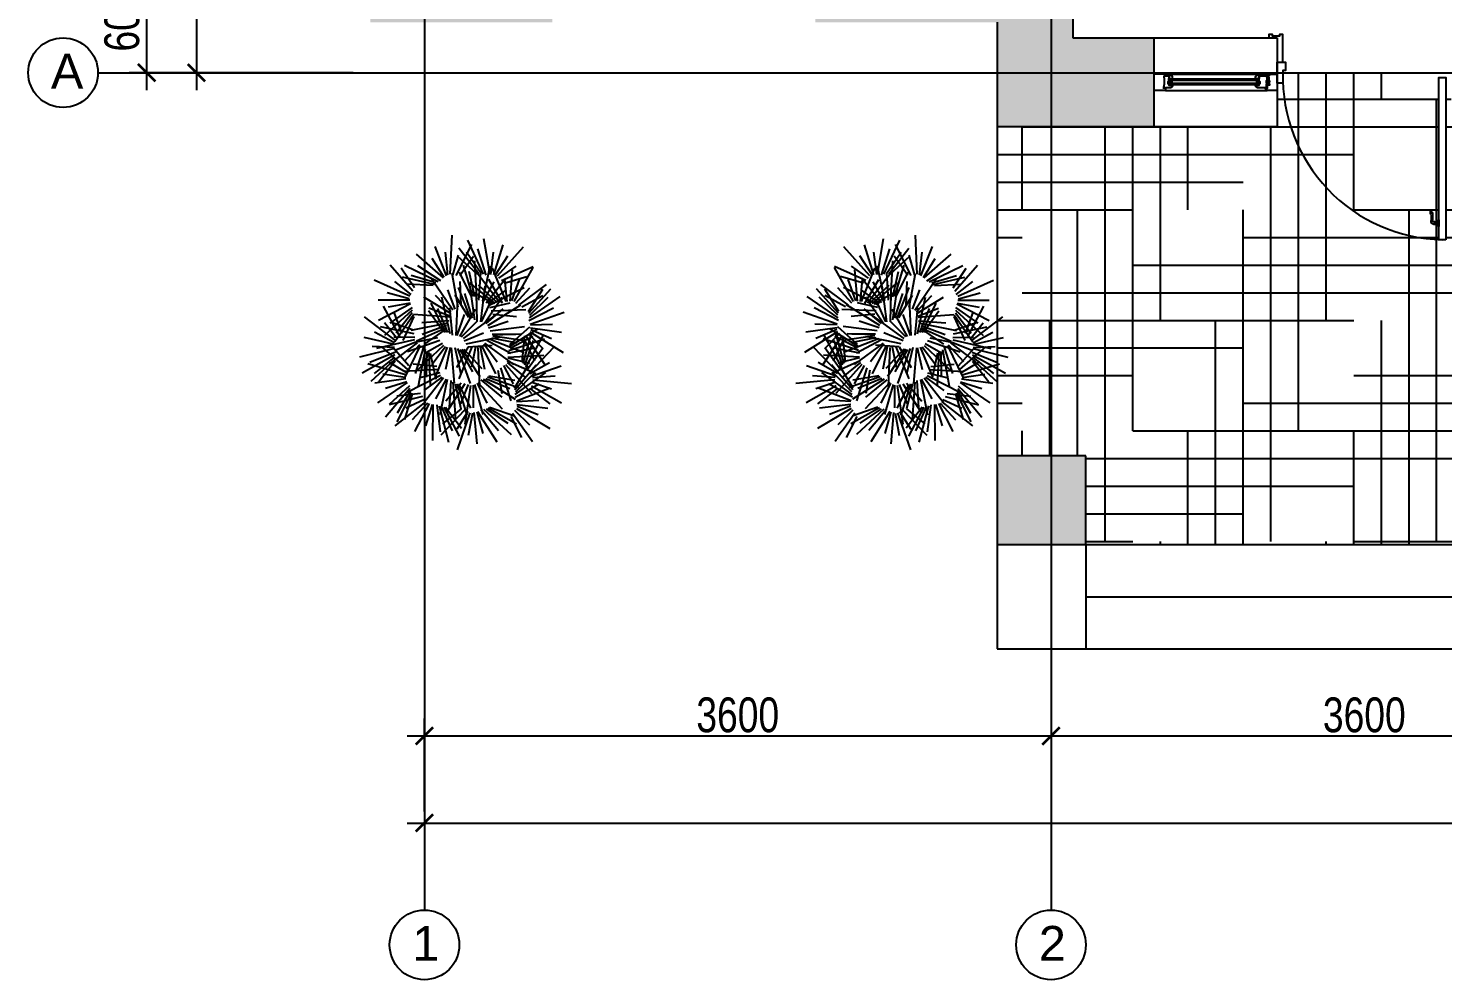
# Model space of a CAD drawing. Header units: millimetres. Extents: x 11159 to 50121, y 18346 to 37577.
# Drawn here: x 11159 to 19286, y 18346 to 23811 of the extents above; entities that cross this region are included whole.
import ezdxf

# ---------------------------------------------------------------- set-up
doc = ezdxf.new("R2010")
doc.units = ezdxf.units.MM
for name, color, linetype in [('axis', 40, 'Continuous'), ('df', 7, 'Continuous'), ('dim', 7, 'Continuous'), ('doors', 4, 'Continuous'), ('floor hatch', 252, 'Continuous'), ('furniture', 34, 'Continuous'), ('HATCH', 8, 'Continuous'), ('wall', 5, 'Continuous')]:
    doc.layers.add(name, color=color, linetype=linetype)
doc.styles.add('KOTE', font='romrust.shx', dxfattribs={"width": 0.8})
doc.styles.get("Standard").update_dxf_attribs({"font": 'arial.ttf'})
doc.dimstyles.new('ayala 50', dxfattribs={"dimscale": 50, "dimtxt": 2.5, "dimasz": 1, "dimexe": 1, "dimexo": 2, "dimgap": 1, "dimtad": 1, "dimdec": 0, "dimzin": 9, "dimdsep": 46, "dimtxsty": 'KOTE', "dimblk": 'ARCHTICK', "dimcen": 0, "dimdle": 1, "dimclrd": 4, "dimclre": 4, "dimclrt": 3, "dimadec": 0, "dimazin": 0, "dimtfac": 0.666667, "dimtdec": 0, "dimtix": 1, "dimtmove": 2, "dimatfit": 0, "dimfxl": 1, "dimtvp": 1, "dimtolj": 1, "dimarcsym": 0})

# ---------------------------------------------------------------- blocks, each defined once
blk = doc.blocks.new('rast1')
at = {"color": 0}
for p, q in [((-0.272, 0.796), (-0.202, 1.204)), ((-0.198, 0.798), (-0.017, 1.189)), ((0.116, 0.786), (-0.064, 1.139)), ((0.184, 0.798), (0.163, 1.246)), ((-0.36, 0.779), (-0.658, 1.114)), ((-0.335, 0.793), (-0.475, 1.011)), ((-0.316, 0.792), (-0.423, 1.137)), ((-0.281, 0.796), (-0.313, 1.051)), ((-0.228, 0.79), (-0.132, 1.089)), ((-0.169, 0.807), (-0.001, 1.052)), ((-0.144, 0.802), (0.088, 1.098)), ((-0.125, 0.801), (0.1, 1.005)), ((0.075, 0.783), (-0.081, 1.006)), ((0.157, 0.789), (0.091, 1.019)), ((0.212, 0.793), (0.241, 1.052)), ((0.227, 0.781), (0.36, 1.116)), ((0.256, 0.762), (0.391, 0.98)), ((0.263, 0.756), (0.574, 1.029)), ((-0.405, 0.726), (-0.767, 0.888)), ((-0.548, 0.486), (-0.767, 0.878)), ((-0.375, 0.755), (-0.571, 0.892)), ((-0.502, 0.49), (-0.532, 0.849)), ((-0.458, 0.484), (-0.302, 0.867)), ((-0.188, 0.492), (-0.274, 0.897)), ((-0.145, 0.502), (-0.167, 0.816)), ((-0.121, 0.521), (-0.097, 0.951)), ((-0.097, 0.541), (-0.031, 0.829)), ((-0.073, 0.544), (0.034, 0.905)), ((-0.054, 0.551), (0.08, 0.823)), ((0.294, 0.723), (0.557, 0.896)), ((0.322, 0.712), (0.709, 0.901)), ((0.597, 0.642), (0.747, 0.869)), ((0.615, 0.605), (0.877, 0.902)), ((-0.604, 0.445), (-0.922, 0.681)), ((-0.435, 0.698), (-0.697, 0.773)), ((-0.521, 0.494), (-0.611, 0.738)), ((-0.468, 0.486), (-0.444, 0.741)), ((-0.228, 0.472), (-0.455, 0.753)), ((-0.417, 0.468), (-0.258, 0.74)), ((-0.386, 0.47), (-0.124, 0.812)), ((-0.355, 0.473), (-0.139, 0.675)), ((-0.333, 0.462), (-0.042, 0.701)), ((-0.198, 0.488), (-0.321, 0.713)), ((-0.167, 0.253), (-0.217, 0.664)), ((-0.098, 0.277), (-0.035, 0.703)), ((0.058, 0.442), (0.069, 0.714)), ((0.093, 0.42), (0.163, 0.809)), ((0.155, 0.388), (0.409, 0.758)), ((0.351, 0.7), (0.635, 0.784)), ((0.366, 0.681), (0.733, 0.764)), ((0.381, 0.668), (0.684, 0.684)), ((0.633, 0.568), (0.822, 0.714)), ((0.651, 0.546), (1.06, 0.731)), ((-0.724, 0.299), (-1.079, 0.542)), ((-0.719, 0.352), (-0.972, 0.631)), ((-0.728, 0.329), (-0.942, 0.535)), ((-0.715, 0.372), (-0.879, 0.627)), ((-0.639, 0.423), (-0.878, 0.554)), ((-0.568, 0.466), (-0.73, 0.643)), ((-0.264, 0.443), (-0.665, 0.645)), ((-0.246, 0.465), (-0.457, 0.617)), ((-0.208, 0.237), (-0.41, 0.536)), ((-0.314, 0.457), (-0.05, 0.607)), ((-0.123, 0.26), (-0.117, 0.575)), ((-0.072, 0.294), (0.019, 0.576)), ((-0.047, 0.295), (0.091, 0.646)), ((-0.028, 0.301), (0.129, 0.56)), ((0.116, 0.096), (0.097, 0.51)), ((0.128, 0.397), (0.214, 0.621)), ((0.175, 0.368), (0.353, 0.556)), ((0.179, 0.349), (0.487, 0.536)), ((0.187, 0.115), (0.281, 0.535)), ((0.651, 0.5), (1.012, 0.5)), ((0.657, 0.518), (0.908, 0.587)), ((-0.734, 0.226), (-1.125, 0.362)), ((-0.72, 0.268), (-1, 0.413)), ((-0.287, 0.378), (-0.683, 0.394)), ((-0.247, 0.211), (-0.628, 0.447)), ((-0.304, 0.34), (-0.575, 0.314)), ((-0.27, 0.415), (-0.503, 0.47)), ((-0.227, 0.232), (-0.424, 0.401)), ((-0.176, 0.251), (-0.28, 0.485)), ((0.074, 0.083), (-0.105, 0.397)), ((0.106, 0.095), (0.021, 0.337)), ((0.16, 0.1), (0.19, 0.413)), ((0.191, 0.316), (0.43, 0.408)), ((0.193, 0.307), (0.606, 0.337)), ((0.214, 0.13), (0.326, 0.404)), ((0.239, 0.13), (0.403, 0.468)), ((0.258, 0.133), (0.434, 0.38)), ((0.609, 0.334), (0.822, 0.023)), ((0.622, 0.417), (0.88, 0.235)), ((0.622, 0.386), (0.94, 0.096)), ((0.622, 0.355), (0.805, 0.122)), ((0.641, 0.457), (1.01, 0.268)), ((0.644, 0.466), (0.897, 0.42)), ((0.738, 0.117), (0.832, 0.372)), ((0.764, 0.085), (0.951, 0.434)), ((-0.737, 0.182), (-1.095, 0.133)), ((-0.736, 0.217), (-0.992, 0.227)), ((-0.741, 0.163), (-0.98, 0.061)), ((-0.499, -0.026), (-0.82, 0.17)), ((-0.501, -0.007), (-0.729, 0.193)), ((-0.275, 0.148), (-0.668, 0.199)), ((-0.254, 0.184), (-0.482, 0.259)), ((0.033, 0.061), (-0.33, 0.325)), ((0.054, 0.08), (-0.129, 0.263)), ((0.197, 0.263), (0.512, 0.241)), ((0.213, 0.236), (0.636, 0.154)), ((0.229, 0.21), (0.506, 0.106)), ((0.229, 0.185), (0.573, 0.03)), ((0.234, 0.166), (0.485, -0.004)), ((0.6, 0.114), (0.988, 0.193)), ((0.603, 0.315), (0.73, 0.039)), ((0.608, 0.155), (0.865, 0.245)), ((0.791, 0.053), (0.942, 0.239)), ((0.813, 0.036), (1.169, 0.309)), ((-0.731, 0.136), (-1.111, -0.102)), ((-0.687, 0.083), (-0.906, -0.247)), ((-0.49, -0.079), (-0.898, 0.056)), ((-0.683, -0.273), (-0.889, 0.105)), ((-0.71, 0.117), (-0.878, -0.054)), ((-0.664, 0.049), (-0.782, -0.197)), ((-0.673, -0.244), (-0.77, 0.036)), ((-0.502, -0.051), (-0.764, 0.087)), ((-0.654, -0.228), (-0.754, 0.135)), ((-0.304, 0.09), (-0.676, 0.038)), ((-0.642, -0.212), (-0.672, 0.09)), ((-0.262, 0.055), (-0.664, -0.1)), ((-0.317, 0.104), (-0.621, 0.113)), ((-0.29, 0.069), (-0.58, 0.01)), ((-0.296, 0.112), (-0.568, 0.11)), ((-0.208, 0.007), (-0.541, -0.239)), ((-0.235, 0.041), (-0.512, -0.108)), ((0, 0), (-0.388, 0.081)), ((0.023, 0.034), (-0.198, 0.126)), ((0.275, 0.005), (0.483, -0.115)), ((0.303, 0.036), (0.677, -0.094)), ((0.33, 0.067), (0.597, 0.014)), ((0.565, 0.009), (0.853, -0.209)), ((0.582, 0.02), (0.823, -0.077)), ((0.592, 0.074), (0.832, 0.076)), ((0.594, 0.045), (1.031, -0.054)), ((0.823, -0.009), (1.175, 0.073)), ((0.825, 0.01), (1.054, 0.134)), ((-0.725, -0.334), (-1.011, -0.035)), ((-0.478, -0.152), (-0.892, -0.13)), ((-0.694, -0.302), (-0.878, -0.047)), ((-0.477, -0.108), (-0.786, -0.047)), ((-0.478, -0.161), (-0.727, -0.223)), ((-0.201, 0), (-0.354, -0.206)), ((-0.173, -0.021), (-0.335, -0.344)), ((-0.023, -0.034), (-0.295, -0.016)), ((-0.16, -0.035), (-0.21, -0.29)), ((0.03, -0.063), (-0.177, -0.285)), ((0.05, -0.062), (-0.157, -0.377)), ((-0.132, -0.042), (-0.15, -0.491)), ((-0.105, -0.036), (-0.058, -0.27)), ((0.074, -0.065), (-0.072, -0.323)), ((-0.063, -0.036), (0.086, -0.403)), ((0.103, -0.054), (-0.044, -0.458)), ((-0.022, -0.036), (0.114, -0.272)), ((0.132, -0.042), (0.062, -0.349)), ((0.176, -0.045), (0.141, -0.457)), ((0.185, -0.044), (0.239, -0.295)), ((0.219, -0.037), (0.356, -0.371)), ((0.239, -0.036), (0.397, -0.242)), ((0.262, -0.02), (0.588, -0.328)), ((0.416, -0.109), (0.35, -0.406)), ((0.432, -0.099), (0.414, -0.475)), ((0.455, -0.089), (0.46, -0.385)), ((0.474, -0.065), (0.552, -0.488)), ((0.493, -0.04), (0.588, -0.34)), ((0.532, -0.02), (0.712, -0.392)), ((0.54, -0.014), (0.714, -0.203)), ((0.659, -0.255), (0.838, -0.05)), ((0.672, -0.294), (0.971, -0.035)), ((0.815, -0.097), (1.107, -0.214)), ((0.821, -0.127), (1.197, -0.336)), ((0.824, -0.053), (1.226, -0.153)), ((0.825, -0.044), (1.081, -0.03)), ((0.828, -0.157), (1.06, -0.342)), ((-0.748, -0.371), (-1.089, -0.253)), ((-0.731, -0.341), (-0.955, -0.216)), ((-0.556, -0.528), (-0.802, -0.243)), ((-0.47, -0.195), (-0.799, -0.342)), ((-0.451, -0.237), (-0.75, -0.573)), ((-0.552, -0.509), (-0.709, -0.249)), ((-0.468, -0.214), (-0.669, -0.379)), ((-0.426, -0.25), (-0.539, -0.461)), ((-0.394, -0.276), (-0.512, -0.654)), ((-0.362, -0.303), (-0.407, -0.571)), ((0.321, -0.297), (0.717, -0.317)), ((0.339, -0.26), (0.61, -0.236)), ((0.685, -0.333), (0.892, -0.213)), ((0.7, -0.357), (1.13, -0.229)), ((0.819, -0.2), (1.006, -0.439)), ((0.821, -0.181), (1.099, -0.434)), ((-0.764, -0.415), (-1.21, -0.455)), ((-0.748, -0.482), (-1.093, -0.677)), ((-0.76, -0.387), (-1.019, -0.369)), ((-0.753, -0.441), (-0.98, -0.518)), ((-0.563, -0.582), (-0.912, -0.329)), ((-0.56, -0.612), (-0.836, -0.461)), ((-0.567, -0.551), (-0.774, -0.34)), ((-0.242, -0.381), (-0.598, -0.502)), ((-0.195, -0.408), (-0.56, -0.635)), ((-0.258, -0.37), (-0.557, -0.417)), ((-0.224, -0.399), (-0.498, -0.512)), ((-0.132, -0.445), (-0.413, -0.749)), ((-0.165, -0.416), (-0.409, -0.615)), ((-0.124, -0.451), (-0.236, -0.682)), ((-0.093, -0.466), (-0.191, -0.814)), ((-0.077, -0.477), (-0.079, -0.737)), ((0.087, -0.469), (-0.049, -0.74)), ((-0.048, -0.479), (0.018, -0.923)), ((-0.022, -0.467), (0.067, -0.69)), ((0.106, -0.462), (-0.004, -0.822)), ((0.018, -0.46), (0.233, -0.793)), ((0.059, -0.453), (0.237, -0.659)), ((0.13, -0.459), (0.062, -0.747)), ((0.155, -0.44), (0.126, -0.869)), ((0.179, -0.421), (0.198, -0.735)), ((0.222, -0.411), (0.304, -0.816)), ((0.231, -0.407), (0.353, -0.633)), ((0.262, -0.391), (0.486, -0.674)), ((0.28, -0.385), (0.49, -0.538)), ((0.298, -0.363), (0.697, -0.568)), ((0.304, -0.335), (0.536, -0.392)), ((0.654, -0.482), (0.886, -0.696)), ((0.678, -0.445), (1.019, -0.68)), ((0.683, -0.436), (0.927, -0.514)), ((0.694, -0.403), (1.051, -0.451)), ((0.702, -0.386), (0.96, -0.351)), ((-0.575, -0.654), (-0.962, -0.508)), ((-0.743, -0.523), (-0.96, -0.689)), ((-0.577, -0.664), (-0.833, -0.646)), ((0.479, -0.64), (0.697, -0.74)), ((0.504, -0.606), (0.888, -0.701)), ((0.528, -0.573), (0.799, -0.601)), ((0.622, -0.58), (0.711, -0.87)), ((0.63, -0.562), (0.8, -0.898)), ((0.646, -0.543), (0.796, -0.798)), ((0.65, -0.512), (0.927, -0.842)), ((-0.575, -0.744), (-0.961, -0.973)), ((-0.579, -0.698), (-0.938, -0.738)), ((-0.584, -0.717), (-0.825, -0.813)), ((-0.532, -0.799), (-0.76, -1.123)), ((-0.554, -0.764), (-0.727, -0.93)), ((-0.25, -0.735), (-0.577, -0.92)), ((-0.268, -0.727), (-0.553, -0.829)), ((-0.199, -0.752), (-0.515, -1.044)), ((-0.229, -0.749), (-0.477, -0.911)), ((-0.168, -0.755), (-0.371, -0.996)), ((-0.13, -0.777), (-0.349, -1.128)), ((-0.121, -0.781), (-0.188, -1.029)), ((-0.088, -0.79), (-0.119, -1.15)), ((-0.07, -0.798), (-0.023, -1.054)), ((-0.042, -0.795), (0.107, -1.218)), ((-0.018, -0.779), (0.111, -0.98)), ((0.02, -0.764), (0.293, -1.05)), ((0.241, -0.73), (0.056, -0.971)), ((0.059, -0.749), (0.272, -0.918)), ((0.26, -0.727), (0.084, -1.06)), ((0.285, -0.728), (0.164, -0.999)), ((0.313, -0.714), (0.204, -1.131)), ((0.34, -0.7), (0.299, -1.012)), ((0.384, -0.699), (0.388, -1.112)), ((0.394, -0.697), (0.471, -0.942)), ((0.427, -0.687), (0.594, -1.007)), ((0.446, -0.684), (0.623, -0.874)), ((0.468, -0.666), (0.821, -0.943)), ((-0.51, -0.834), (-0.634, -1.076))]:
    blk.add_line(p, q, dxfattribs=at)
blk = doc.blocks.new('_ArchTick')
at = {"color": 0, "linetype": 'ByBlock', "const_width": 0.15}
blk.add_lwpolyline([(-0.5, -0.5), (0.5, 0.5)], dxfattribs=at)
blk = doc.blocks.new('*D65')
at = {"layer": 'Defpoints', "color": 0, "transparency": 16777216}
for p in [(17035.1, 19746.4), (17035.1, 19746.4), (13435.1, 19211.7)]:
    blk.add_point(p, dxfattribs=at)
at = {"layer": 'dim', "color": 4, "lineweight": -2, "transparency": 16777216}
for p, q in [((13435.1, 19311.7), (13435.1, 19846.4)), ((13335.1, 19746.4), (17135.1, 19746.4))]:
    blk.add_line(p, q, dxfattribs=at)
at = {"layer": 'dim', "color": 4, "lineweight": -2, "transparency": 16777216, "xscale": 100, "yscale": 100, "zscale": 100, "rotation": 180}
blk.add_blockref('_ArchTick', (13435.1, 19746.4), dxfattribs=at)
at = {"layer": 'dim', "color": 4, "lineweight": -2, "transparency": 16777216, "xscale": 100, "yscale": 100, "zscale": 100}
blk.add_blockref('_ArchTick', (17035.1, 19746.4), dxfattribs=at)
at = {"layer": 'dim', "color": 3, "transparency": 16777216, "insert": (15235.1, 19866.4), "char_height": 200, "attachment_point": 5, "style": 'KOTE'}
blk.add_mtext('\\A1;3600', dxfattribs=at)
blk = doc.blocks.new('*D56')
at = {"layer": 'Defpoints', "color": 0, "transparency": 16777216}
for p in [(17035.1, 20246.4), (20635.1, 19960.4), (20635.1, 19746.4)]:
    blk.add_point(p, dxfattribs=at)
at = {"layer": 'dim', "color": 4, "lineweight": -2, "transparency": 16777216}
for p, q in [((17035.1, 20146.4), (17035.1, 19646.4)), ((20635.1, 19860.4), (20635.1, 19646.4)), ((16935.1, 19746.4), (20735.1, 19746.4))]:
    blk.add_line(p, q, dxfattribs=at)
at = {"layer": 'dim', "color": 4, "lineweight": -2, "transparency": 16777216, "xscale": 100, "yscale": 100, "zscale": 100, "rotation": 180}
blk.add_blockref('_ArchTick', (17035.1, 19746.4), dxfattribs=at)
at = {"layer": 'dim', "color": 4, "lineweight": -2, "transparency": 16777216, "xscale": 100, "yscale": 100, "zscale": 100}
blk.add_blockref('_ArchTick', (20635.1, 19746.4), dxfattribs=at)
at = {"layer": 'dim', "color": 3, "transparency": 16777216, "insert": (18835.1, 19866.4), "char_height": 200, "attachment_point": 5, "style": 'KOTE'}
blk.add_mtext('\\A1;3600', dxfattribs=at)
blk = doc.blocks.new('*D59')
at = {"layer": 'Defpoints', "color": 0, "transparency": 16777216}
for p in [(28435.1, 26556.4), (13435.1, 23556.4), (28435.1, 19246.4)]:
    blk.add_point(p, dxfattribs=at)
at = {"layer": 'dim', "color": 4, "lineweight": -2, "transparency": 16777216}
for p, q in [((28435.1, 26456.4), (28435.1, 19146.4)), ((13435.1, 23456.4), (13435.1, 19146.4)), ((13335.1, 19246.4), (28535.1, 19246.4))]:
    blk.add_line(p, q, dxfattribs=at)
at = {"layer": 'dim', "color": 4, "lineweight": -2, "transparency": 16777216, "xscale": 100, "yscale": 100, "zscale": 100, "rotation": 180}
blk.add_blockref('_ArchTick', (13435.1, 19246.4), dxfattribs=at)
at = {"layer": 'dim', "color": 4, "lineweight": -2, "transparency": 16777216, "xscale": 100, "yscale": 100, "zscale": 100}
blk.add_blockref('_ArchTick', (28435.1, 19246.4), dxfattribs=at)
at = {"layer": 'dim', "color": 3, "transparency": 16777216, "insert": (20935.1, 19366.4), "char_height": 200, "attachment_point": 5, "style": 'KOTE'}
blk.add_mtext('\\A1;15000', dxfattribs=at)
blk = doc.blocks.new('*D66')
at = {"layer": 'Defpoints', "color": 0, "transparency": 16777216}
for p in [(13125.1, 24156.4), (11838.7, 23556.4), (12338.7, 23556.4)]:
    blk.add_point(p, dxfattribs=at)
at = {"layer": 'dim', "color": 4, "lineweight": -2, "transparency": 16777216}
for p, q in [((11838.7, 24256.4), (11838.7, 23456.4)), ((13025.1, 24156.4), (11738.7, 24156.4)), ((12238.7, 23556.4), (11738.7, 23556.4))]:
    blk.add_line(p, q, dxfattribs=at)
at = {"layer": 'dim', "color": 4, "lineweight": -2, "transparency": 16777216, "xscale": 100, "yscale": 100, "zscale": 100}
for p, rotation in [((11838.7, 24156.4), 90), ((11838.7, 23556.4), 270)]:
    blk.add_blockref('_ArchTick', p, dxfattribs=dict(at, rotation=rotation))
at = {"layer": 'dim', "color": 3, "transparency": 16777216, "insert": (11697.4, 23856.4), "char_height": 200, "attachment_point": 5, "rotation": 90, "style": 'KOTE'}
blk.add_mtext('\\A1;600', dxfattribs=at)
blk = doc.blocks.new('door-handle')
at = {"color": 0}
for p, q in [((-32, 10), (-32, -10)), ((-30, 9), (-32, 9)), ((-30, 9), (-30, -9)), ((-19, 9), (-21, 9)), ((-21, 9), (-21, -9)), ((-19, 10), (-19, -10)), ((-9, 10), (-19, 10)), ((0, 25), (-9, 25)), ((-9, 25), (-9, -25)), ((0, -25), (0, 25)), ((-62, -93), (-61, -94)), ((-32, -10), (-40, -10)), ((-30, -9), (-32, -9)), ((-19, -9), (-21, -9)), ((-9, -10), (-19, -10)), ((-9, -25), (0, -25))]:
    blk.add_line(p, q, dxfattribs=at)
for centre, radius, start, end in [((-34, -15), 25, 84.355, 191.5747), ((-25, 16), 8.47, 237.8902, 302.1098), ((-39, -82), 25.1, 149.3294, 204.9726), ((-91, -62), 42.6, 313.5613, 358.1692), ((-243, -39), 185, 350.5395, 5.9914), ((-90, -63), 42.6, 313.5613, 358.1692), ((-40, -20), 9.55, 85.9769, 192.3257), ((-596, -62), 548, 359.693, 4.1861), ((-25, -16), 8.47, 57.8902, 122.1098)]:
    blk.add_arc(centre, radius, start, end, dxfattribs=at)
blk = doc.blocks.new('Joint-K7335')
at = {"layer": 'df', "color": 7}
for points in [[(3.9, 10.7, -0.206505), (4.5, 11.8, -0.277528), (4.6, 11.7), (4.7, 11.5, 0.626267), (5.4, 11.5, 0.131441), (5.5, 11.7), (5.5, 18, 0.509109), (4.6, 18.4, -0.294424), (2, 18.3, 0.173488), (1.3, 18.5), (0, 18.5), (0, 2.1, 0.415334), (1.2, 0.9, 0.048115), (1.5, 0.9, 0.113375), (1.5, 1), (4, 2.8, 0.235966), (4, 2.9), (4, 3.3, 0.247659), (4, 3.4, 0.287937), (3.6, 3.4), (1.8, 2.3, -0.576722), (1.5, 2.5), (1.5, 3.3, -0.235966), (1.6, 3.5), (4, 5.3, 0.235966), (4, 5.3), (4, 5.7, 0.247659), (4, 5.8, 0.287937), (3.6, 5.8), (1.8, 4.8, -0.576722), (1.5, 5), (1.5, 6.3, -0.384094), (2.6, 7.5, -0.021813), (2.7, 7.5), (6.5, 7.5), (6.5, 7.6, 0.333043), (5.7, 8.5, -0.293245), (5.3, 8.9, 0.008528), (5.2, 9.3, 0.265517), (5, 9.5, 0.023748), (4.8, 9.5, -0.356149), (3.9, 10.7, -0.356149)], [(3.2, 10.8, 0.355005), (4.6, 8.8, -0.567624), (4.7, 8.8, -0.24708), (4.4, 8.7), (2.2, 9, -0.351704), (1.2, 10.1), (1.2, 12.9, -0.414214), (1.5, 13.2), (1.6, 13.2, 0.277073), (1.9, 13.4), (3.7, 16.8, -0.041112), (3.8, 17), (4.1, 17.7, -0.50666), (4.6, 17.7, -0.2771), (4.6, 17.5), (4.6, 13.3, 0.213422), (4.7, 13.1, -0.886227), (4.4, 12.6, 0.250571), (3.2, 10.8)]]:
    blk.add_lwpolyline(points, format="xyb", dxfattribs=at)
blk.add_lwpolyline([(1.6, 17.8, 0.632714), (1, 17.6), (1, 14.2, 0.78091), (1.6, 14.1), (3.2, 17.1, -0.117333), (3.3, 17.2, 1.218085), (3, 17.5, -0.285776), (2.7, 17.3, -0.145588)], format="xyb", close=True, dxfattribs=at)
blk = doc.blocks.new('*D49')
at = {"layer": 'Defpoints', "color": 0, "transparency": 16777216}
for p in [(13125.1, 34956.4), (12125.1, 23556.4), (13125.1, 23556.4)]:
    blk.add_point(p, dxfattribs=at)
at = {"layer": 'dim', "color": 4, "lineweight": -2, "transparency": 16777216}
for p, q in [((12125.1, 35056.4), (12125.1, 23456.4)), ((13025.1, 34956.4), (12025.1, 34956.4)), ((13025.1, 23556.4), (12025.1, 23556.4))]:
    blk.add_line(p, q, dxfattribs=at)
at = {"layer": 'dim', "color": 4, "lineweight": -2, "transparency": 16777216, "xscale": 100, "yscale": 100, "zscale": 100}
for p, rotation in [((12125.1, 34956.4), 90), ((12125.1, 23556.4), 270)]:
    blk.add_blockref('_ArchTick', p, dxfattribs=dict(at, rotation=rotation))
at = {"layer": 'dim', "color": 3, "transparency": 16777216, "insert": (12005.1, 29256.4), "char_height": 200, "attachment_point": 5, "rotation": 90, "style": 'KOTE'}
blk.add_mtext('\\A1;11400', dxfattribs=at)

msp = doc.modelspace()

# ---------------------------------------------------------------- hatches: boundary and pattern name
at = {"ltscale": 10}
h = msp.add_hatch(dxfattribs=at)
h.set_pattern_fill('ANGLE', color=4, scale=0.15, angle=135, style=0)
h.set_pattern_definition([(45, (15044.5777, 24302.9607), (0.74087113, -0.74087113), [0.762, -0.28575]), (315, (15044.5777, 24302.9607), (-0.74087113, -0.74087113), [0.762, -0.28575])])
edge = h.paths.add_edge_path()
edge.add_line((17713.1, 23523.4), (17719.1, 23523.4))
edge.add_arc((17718.4, 23522.4), 1.25, -53.1301, 53.1301, ccw=False)
edge.add_line((17719.1, 23521.4), (17713.1, 23521.4))
edge.add_arc((17713.8, 23522.4), 1.23, 125.88415, 234.11585, ccw=False)
h = msp.add_hatch(dxfattribs=at)
h.set_pattern_fill('ANGLE', color=4, scale=0.15, angle=135, style=0)
h.set_pattern_definition([(45, (15050.0777, 24302.9607), (0.74087113, -0.74087113), [0.762, -0.28575]), (315, (15050.0777, 24302.9607), (-0.74087113, -0.74087113), [0.762, -0.28575])])
edge = h.paths.add_edge_path()
edge.add_line((17712.6, 23521.4), (17715.6, 23521.4))
edge.add_line((17715.6, 23521.4), (17715.6, 23519.4))
edge.add_arc((17714.1, 23519.8), 1.55, 194.79302, 345.20698, ccw=False)
edge.add_line((17712.6, 23519.4), (17712.6, 23521.4))
h = msp.add_hatch(dxfattribs=at)
h.set_pattern_fill('BRASS', color=4, scale=0.3, angle=135, style=0)
h.set_pattern_definition([(45, (15050.0777, 24289.9607), (1.3470384, -1.3470384), []), (45, (15050.7512, 24289.2872), (1.3470384, -1.3470384), [0.9525, -0.47625])])
h.paths.add_polyline_path([(17717.1, 23484.4), (17717.1, 23488.4), (17729.1, 23488.4), (17729.1, 23484.4)])
h = msp.add_hatch(dxfattribs=at)
h.set_pattern_fill('ANGLE', color=4, scale=0.15, angle=135, style=0)
h.set_pattern_definition([(45, (15050.0777, 24289.9607), (0.74087113, -0.74087113), [0.762, -0.28575]), (315, (15050.0777, 24289.9607), (-0.74087113, -0.74087113), [0.762, -0.28575])])
h.paths.add_polyline_path([(17729.1, 23484.4), (17729.1, 23488.4), (17733.1, 23488.4), (17733.1, 23484.4)])
h = msp.add_hatch(dxfattribs=at)
h.set_pattern_fill('ANGLE', color=4, scale=0.15, angle=135, style=0)
h.set_pattern_definition([(135, (20893.6481, 24289.9607), (-0.74087113, -0.74087113), [0.762, -0.28575]), (225, (20893.6481, 24289.9607), (0.74087113, -0.74087113), [0.762, -0.28575])])
h.paths.add_polyline_path([(18214.6, 23484.4), (18214.6, 23488.4), (18210.6, 23488.4), (18210.6, 23484.4)])
h = msp.add_hatch(dxfattribs=at)
h.set_pattern_fill('BRASS', color=4, scale=0.3, angle=135, style=0)
h.set_pattern_definition([(135, (20893.6481, 24289.9607), (-1.3470384, -1.3470384), []), (135, (20892.9746, 24289.2872), (-1.3470384, -1.3470384), [0.9525, -0.47625])])
h.paths.add_polyline_path([(18226.6, 23484.4), (18226.6, 23488.4), (18214.6, 23488.4), (18214.6, 23484.4)])
h = msp.add_hatch(dxfattribs=at)
h.set_pattern_fill('ANGLE', color=4, scale=0.15, angle=135, style=0)
h.set_pattern_definition([(135, (20899.1481, 24302.9607), (-0.74087113, -0.74087113), [0.762, -0.28575]), (225, (20899.1481, 24302.9607), (0.74087113, -0.74087113), [0.762, -0.28575])])
edge = h.paths.add_edge_path()
edge.add_line((18230.6, 23523.4), (18224.6, 23523.4))
edge.add_arc((18225.4, 23522.4), 1.25, 126.8699, 233.1301)
edge.add_line((18224.6, 23521.4), (18230.6, 23521.4))
edge.add_arc((18229.9, 23522.4), 1.23, 305.88415, 414.11585)
h = msp.add_hatch(dxfattribs=at)
h.set_pattern_fill('ANGLE', color=4, scale=0.15, angle=135, style=0)
h.set_pattern_definition([(135, (20893.6481, 24302.9607), (-0.74087113, -0.74087113), [0.762, -0.28575]), (225, (20893.6481, 24302.9607), (0.74087113, -0.74087113), [0.762, -0.28575])])
edge = h.paths.add_edge_path()
edge.add_line((18231.1, 23521.4), (18228.1, 23521.4))
edge.add_line((18228.1, 23521.4), (18228.1, 23519.4))
edge.add_arc((18229.6, 23519.8), 1.55, 194.79302, 345.20698)
edge.add_line((18231.1, 23519.4), (18231.1, 23521.4))
h = msp.add_hatch(dxfattribs=at)
h.set_pattern_fill('ANSI35', color=4, scale=0.2, angle=180, style=0)
h.set_pattern_definition([(315, (17771.7023, 26154.3439), (-0.8980256, -0.8980256), []), (315, (17772.6003, 26154.3439), (-0.8980256, -0.8980256), [1.5875, -0.3175, 0, -0.3175])])
h.paths.add_polyline_path([(17681.1, 23469.4), (17683.1, 23469.4), (17683.1, 23473.4), (17681.1, 23473.4)])
at = {"layer": 'floor hatch', "linetype": 'ByBlock'}
h = msp.add_hatch(dxfattribs=at)
h.set_pattern_fill('HOUND', color=256, scale=100, style=0)
h.set_pattern_definition([(0, (-45995.89, 7528.38), (635, 158.75), [2540, -1270]), (90, (-45995.89, 7528.38), (-158.75, -635), [2540, -1270])])
edge = h.paths.add_edge_path()
edge.add_line((19263.1, 22596.9), (19263.1, 22597.7))
edge.add_arc((19303.1, 23532.9), 936, 182.23486, 267.55072, ccw=False)
edge.add_line((18367.8, 23496.4), (18335.1, 23496.4))
edge.add_line((18335.1, 23496.4), (18335.1, 23453.7))
edge.add_line((18335.1, 23453.7), (18335.1, 23246.4))
edge.add_line((18335.1, 23246.4), (17035.1, 23246.4))
edge.add_line((17035.1, 23246.4), (17035.1, 21356.4))
edge.add_line((17035.1, 21356.4), (17235.1, 21356.4))
edge.add_line((17235.1, 21356.4), (17235.1, 20846.4))
edge.add_line((17235.1, 20846.4), (20435.1, 20846.4))
edge.add_line((20435.1, 20846.4), (20435.1, 21356.4))
edge.add_line((20435.1, 21356.4), (20635.1, 21356.4))
edge.add_line((20635.1, 21356.4), (20635.1, 23246.4))
edge.add_line((20635.1, 23246.4), (19335.1, 23246.4))
edge.add_line((19335.1, 23246.4), (19335.1, 23496.4))
edge.add_line((19335.1, 23496.4), (19303.1, 23496.4))
edge.add_line((19303.1, 23496.4), (19303.1, 22711))
edge.add_line((19303.1, 22711), (19310.4, 22711))
edge.add_line((19310.4, 22711), (19310.4, 22699.7))
edge.add_line((19310.4, 22699.7), (19319.4, 22699.7))
edge.add_line((19319.4, 22699.7), (19319.4, 22699))
edge.add_ellipse((19322.8, 22704.4), major_axis=(4.51, 4.51), ratio=1, start_angle=192.89021, end_angle=257.10979)
edge.add_line((19327.7, 22699.4), (19327.7, 22699.7))
edge.add_line((19327.7, 22699.7), (19334, 22699.7))
edge.add_ellipse((19333.5, 22706.9), major_axis=(5.08, 5.08), ratio=1, start_angle=229.02312, end_angle=327.32568)
edge.add_ellipse((19752.1, 22738.6), major_axis=(291.8, 291.8), ratio=1, start_angle=134.69304, end_angle=139.18611, ccw=False)
edge.add_ellipse((19371.5, 22739.7), major_axis=(-22.7, 22.7), ratio=1, start_angle=-1.38406, end_angle=43.16916, ccw=False)
edge.add_ellipse((19332.9, 22754.3), major_axis=(-13.4, 13.4), ratio=1, start_angle=194.32935, end_angle=249.97263, ccw=False)
edge.add_ellipse((19486.5, 22721.8), major_axis=(-98.4, 98.4), ratio=1, start_angle=35.53954, end_angle=50.99139)
edge.add_ellipse((19329.6, 22703.4), major_axis=(13.3, 13.3), ratio=1, start_angle=219.35495, end_angle=326.57472, ccw=False)
edge.add_line((19326.2, 22684.3), (19326.2, 22685.4))
edge.add_ellipse((19322.8, 22680), major_axis=(4.51, 4.51), ratio=1, start_angle=12.89021, end_angle=77.10979)
edge.add_line((19317.9, 22685), (19317.9, 22684.7))
edge.add_line((19317.9, 22684.7), (19310.4, 22684.7))
edge.add_line((19310.4, 22684.7), (19310.4, 22673.4))
edge.add_line((19310.4, 22673.4), (19303.1, 22673.4))
edge.add_line((19303.1, 22673.4), (19303.1, 22596.9))
edge.add_line((19303.1, 22596.9), (19263.1, 22596.9))
edge = h.paths.add_edge_path()
edge.add_line((19263.1, 23529.4), (19303.1, 23529.4))
edge.add_line((19303.1, 23529.4), (19303.1, 23556.4))
edge.add_line((19303.1, 23556.4), (18367.4, 23556.4))
edge.add_arc((19303.1, 23532.9), 936, 178.56133, 267.55072)
edge.add_line((19263.1, 22597.7), (19263.1, 22673.4))
edge.add_line((19263.1, 22673.4), (19256.9, 22673.4))
edge.add_line((19256.9, 22673.4), (19256.9, 22684.7))
edge.add_line((19256.9, 22684.7), (19247.8, 22684.7))
edge.add_line((19247.8, 22684.7), (19247.8, 22685.4))
edge.add_ellipse((19244.4, 22680), major_axis=(-4.51, 4.51), ratio=1, start_angle=282.89021, end_angle=347.10979)
edge.add_line((19239.5, 22685), (19239.5, 22684.7))
edge.add_ellipse((19237.7, 22703.4), major_axis=(13.3, 13.3), ratio=1, start_angle=123.42528, end_angle=230.64505, ccw=False)
edge.add_ellipse((19080.8, 22721.8), major_axis=(98.4, 98.4), ratio=1, start_angle=309.00861, end_angle=324.46046)
edge.add_ellipse((19234.4, 22754.3), major_axis=(-13.4, 13.4), ratio=1, start_angle=20.02737, end_angle=75.67065, ccw=False)
edge.add_ellipse((19195.7, 22739.7), major_axis=(22.7, 22.7), ratio=1, start_angle=316.83084, end_angle=361.38406, ccw=False)
edge.add_ellipse((18815.1, 22738.6), major_axis=(-291.8, 291.8), ratio=1, start_angle=220.81389, end_angle=225.30696, ccw=False)
edge.add_ellipse((19233.8, 22706.9), major_axis=(-5.08, 5.08), ratio=1, start_angle=32.67432, end_angle=130.97688)
edge.add_line((19233.3, 22699.7), (19241, 22699.7))
edge.add_line((19241, 22699.7), (19241, 22699))
edge.add_ellipse((19244.4, 22704.4), major_axis=(-4.51, 4.51), ratio=1, start_angle=102.89021, end_angle=167.10979)
edge.add_line((19249.3, 22699.4), (19249.3, 22699.7))
edge.add_line((19249.3, 22699.7), (19256.9, 22699.7))
edge.add_line((19256.9, 22699.7), (19256.9, 22711))
edge.add_line((19256.9, 22711), (19263.1, 22711))
edge.add_line((19263.1, 22711), (19263.1, 23529.4))
edge = h.paths.add_edge_path(flags=16)
edge.add_ellipse((19195.7, 22739.7), major_axis=(22.7, 22.7), ratio=1, start_angle=316.83084, end_angle=361.38406, ccw=False)
edge.add_ellipse((18815.1, 22738.6), major_axis=(-291.8, 291.8), ratio=1, start_angle=220.81389, end_angle=225.30696, ccw=False)
edge.add_ellipse((19233.8, 22706.9), major_axis=(-5.08, 5.08), ratio=1, start_angle=32.67432, end_angle=130.97688)
edge.add_line((19233.3, 22699.7), (19241, 22699.7))
edge.add_line((19241, 22699.7), (19241, 22699))
edge.add_ellipse((19244.4, 22704.4), major_axis=(-4.51, 4.51), ratio=1, start_angle=102.89021, end_angle=167.10979)
edge.add_line((19249.3, 22699.4), (19249.3, 22699.7))
edge.add_line((19249.3, 22699.7), (19256.9, 22699.7))
edge.add_line((19256.9, 22699.7), (19256.9, 22711))
edge.add_line((19256.9, 22711), (19263.6, 22711))
edge.add_line((19263.6, 22711), (19263.6, 22673.4))
edge.add_line((19263.6, 22673.4), (19256.9, 22673.4))
edge.add_line((19256.9, 22673.4), (19256.9, 22684.7))
edge.add_line((19256.9, 22684.7), (19247.8, 22684.7))
edge.add_line((19247.8, 22684.7), (19247.8, 22685.4))
edge.add_ellipse((19244.4, 22680), major_axis=(-4.51, 4.51), ratio=1, start_angle=282.89021, end_angle=347.10979)
edge.add_line((19239.5, 22685), (19239.5, 22684.7))
edge.add_ellipse((19237.7, 22703.4), major_axis=(13.3, 13.3), ratio=1, start_angle=123.42528, end_angle=230.64505, ccw=False)
edge.add_ellipse((19080.8, 22721.8), major_axis=(98.4, 98.4), ratio=1, start_angle=309.00861, end_angle=324.46046)
edge.add_ellipse((19234.4, 22754.3), major_axis=(-13.4, 13.4), ratio=1, start_angle=20.02737, end_angle=75.67065, ccw=False)
h.paths.add_polyline_path([(17035.1, 23246.4), (16725.1, 23246.4), (16725.1, 21356.4), (17035.1, 21356.4)])
h.paths.add_polyline_path([(20945.1, 23246.4), (20635.1, 23246.4), (20635.1, 21356.4), (20945.1, 21356.4)])
at = {"layer": 'HATCH', "true_color": 0x2b2b2b}
h = msp.add_hatch(color=250, dxfattribs=at)
h.dxf.hatch_style = 1
h.paths.add_polyline_path([(28745.1, 35266.4), (23290.1, 35266.4), (23290.1, 34756.4), (24035.1, 34756.4), (24035.1, 33047.5), (23905.1, 33047.5), (23905.1, 32525.3), (24035.1, 32525.3), (24035.1, 30816.4), (20510.1, 30816.4), (20510.1, 29176.4), (20835.1, 29176.4), (20835.1, 29296.4), (20760.1, 29296.4), (20760.1, 30696.4), (21640.1, 30696.4), (21640.1, 29296.4), (21545.1, 29296.4), (21545.1, 29176.4), (21855.1, 29176.4), (21855.1, 29296.4), (21760.1, 29296.4), (21760.1, 30696.4), (23235.1, 30696.4), (23235.1, 30296.4), (24035.1, 30296.4), (24035.1, 29296.4), (22565.1, 29296.4), (22565.1, 29176.4), (23290.1, 29176.4), (23290.1, 28981.4), (23410.1, 28981.4), (23410.1, 29176.4), (24425.1, 29176.4), (24425.1, 28981.4), (24545.1, 28981.4), (24545.1, 34756.4), (28235.1, 34756.4), (28235.1, 26756.4), (27990.1, 26756.4), (27990.1, 26246.4), (28745.1, 26246.4)])
h.paths.add_polyline_path([(24035.1, 30416.4), (23355.1, 30416.4), (23355.1, 30696.4), (24035.1, 30696.4)], flags=16)
h.paths.add_polyline_path([(24790.1, 26756.4), (24545.1, 26756.4), (24545.1, 28171.4), (24425.1, 28171.4), (24425.1, 27976.4), (23410.1, 27976.4), (23410.1, 28171.4), (23290.1, 28171.4), (23290.1, 27976.4), (22565.1, 27976.4), (22565.1, 27856.4), (24035.1, 27856.4), (24035.1, 24356.4), (23500.1, 24356.4), (23500.1, 23846.4), (24545.1, 23846.4), (24545.1, 26246.4), (24790.1, 26246.4)])
h.paths.add_polyline_path([(21990.1, 24356.4), (21230.1, 24356.4), (21230.1, 27856.4), (21855.1, 27856.4), (21855.1, 27976.4), (20510.1, 27976.4), (20510.1, 27856.4), (21110.1, 27856.4), (21110.1, 24356.4), (20760.1, 24356.4), (20760.1, 24506.4), (20510.1, 24506.4), (20510.1, 23756.4), (20045.1, 23756.4), (20045.1, 23246.4), (20945.1, 23246.4), (20945.1, 23846.4), (21990.1, 23846.4)])
h.paths.add_polyline_path([(17625.1, 23756.4), (17160.1, 23756.4), (17160.1, 24551.3), (16910.1, 24551.3), (16910.1, 24356.4), (15680.1, 24356.4), (15680.1, 23846.4), (16725.1, 23846.4), (16725.1, 23246.4), (17625.1, 23246.4)])
h.paths.add_polyline_path([(14170.1, 24356.4), (13635.1, 24356.4), (13635.1, 27856.4), (16910.1, 27856.4), (16910.1, 26261.3), (17160.1, 26261.3), (17160.1, 30816.4), (17160.1, 31066.4), (16910.1, 31066.4), (16910.1, 30816.4), (16090.1, 30816.4), (16090.1, 30696.4), (16910.1, 30696.4), (16910.1, 27976.4), (13635.1, 27976.4), (13635.1, 28801.4), (13125.1, 28801.4), (13125.1, 23846.4), (14170.1, 23846.4)])
h.paths.add_polyline_path([(13635.1, 34756.4), (14380.1, 34756.4), (14380.1, 35266.4), (13125.1, 35266.4), (13125.1, 30311.4), (13635.1, 30311.4), (13635.1, 30696.4), (14380.1, 30696.4), (14380.1, 30816.4), (13635.1, 30816.4)])
h.paths.add_polyline_path([(17980.1, 35266.4), (16090.1, 35266.4), (16090.1, 34756.4), (16910.1, 34756.4), (16910.1, 34506.4), (17160.1, 34506.4), (17160.1, 34756.4), (17980.1, 34756.4)])
h.paths.add_polyline_path([(21580.1, 35266.4), (19690.1, 35266.4), (19690.1, 34756.4), (21580.1, 34756.4)])
h.paths.add_polyline_path([(20533, 36456.4), (20133, 36456.4), (20133, 36056.4), (20533, 36056.4)])
h.paths.add_polyline_path([(17537.2, 36456.4), (17137.2, 36456.4), (17137.2, 36056.4), (17537.2, 36056.4)])
h.paths.add_polyline_path([(20945.1, 21356.4), (20435.1, 21356.4), (20435.1, 20846.4), (20945.1, 20846.4)])
h.paths.add_polyline_path([(17235.1, 21356.4), (16725.1, 21356.4), (16725.1, 20846.4), (17235.1, 20846.4)])
h.paths.add_polyline_path([(19180.1, 30816.4), (17160.1, 30816.4), (17160.1, 30696.4), (19180.1, 30696.4)])

# ---------------------------------------------------------------- linework, layer by layer
for p, q in [((17693.1, 23548.4), (17625.1, 23548.4)), ((17625.1, 23548.4), (17625.1, 23454.4)), ((17683.1, 23537.4), (17693.1, 23537.4)), ((17683.1, 23537.4), (17683.1, 23527.4)), ((17683.1, 23527.4), (17688.1, 23527.4)), ((17683.1, 23487.4), (17688.1, 23487.4)), ((17683.1, 23487.4), (17683.1, 23469.4)), ((17688.1, 23487.4), (17688.1, 23527.4)), ((17693.1, 23537.4), (17693.1, 23548.4)), ((17715.6, 23521.4), (17715.6, 23488.4)), ((18284.1, 23511.7), (18282.1, 23511.7)), ((18291.1, 23547.7), (18290.3, 23547.7)), ((17693.1, 23454.4), (17625.1, 23454.4)), ((17683.1, 23469.4), (17693.1, 23469.4)), ((17693.1, 23469.4), (17693.1, 23454.4))]:
    msp.add_line(p, q)
at = {"color": 8, "ltscale": 10}
for p, q in [((17693.1, 23547.7), (18272.9, 23547.7)), ((17693.1, 23453.7), (18277.1, 23453.7))]:
    msp.add_line(p, q, dxfattribs=at)
at = {"color": 4, "ltscale": 10}
for p, q in [((17715.6, 23487.4), (17712.6, 23518.4)), ((17712.6, 23487.4), (17715.6, 23518.4)), ((17715.6, 23521.4), (18228.1, 23521.4)), ((17715.6, 23512.9), (18228.1, 23512.9)), ((17715.6, 23496.9), (18228.1, 23496.9)), ((17715.6, 23488.4), (18228.1, 23488.4)), ((18228.1, 23521.4), (18228.1, 23488.4)), ((18231.1, 23487.4), (18228.1, 23518.4)), ((18228.1, 23487.4), (18231.1, 23518.4)), ((18275.3, 23530), (18275.7, 23539.2)), ((18287.1, 23529.7), (18287.1, 23538.9))]:
    msp.add_line(p, q, dxfattribs=at)
for points in [[(17693.1, 23537.4), (17712.6, 23537.4), (17712.6, 23504.4), (17706.6, 23504.4), (17706.6, 23494.4), (17712.6, 23494.4), (17712.6, 23484.4), (17733.1, 23484.4), (17733.1, 23479.4), (17731.1, 23479.4, -0.414214), (17723.1, 23471.4), (17723.1, 23469.4), (17693.1, 23469.4)], [(18282.1, 23511.7), (18282.1, 23537.4, 0.414214), (18291.1, 23546.4), (18291.1, 23547.7), (18335.1, 23547.7), (18335.1, 23453.7), (18277.1, 23453.7), (18277.1, 23455.7, -0.414214), (18269.1, 23463.7), (18267.1, 23463.7), (18267.1, 23467.9), (18278.1, 23467.9), (18278.1, 23479.9), (18273.1, 23482.9), (18273.1, 23485.4), (18273.6, 23485.9), (18291.6, 23485.9), (18291.6, 23489.9), (18284.1, 23489.9), (18284.1, 23493.2), (18282.1, 23493.2), (18282.1, 23496), (18273.1, 23501.4), (18273.1, 23503.9), (18273.6, 23504.4), (18291.6, 23504.4), (18291.6, 23508.4), (18284.1, 23508.4), (18284.1, 23511.7)]]:
    msp.add_lwpolyline(points, format="xyb")
for points in [[(17713.6, 23523.4), (17720.6, 23523.4), (17720.6, 23521.4), (17733.1, 23521.4), (17733.1, 23535.4, -0.327693), (17728.1, 23538.9, 0.327693), (17723.1, 23542.4), (17723.1, 23544.4), (17709.4, 23544.4), (17708.1, 23537.4), (17713.1, 23537.4), (17713.6, 23523.4)], [(18279.1, 23491.4), (18270.6, 23491.4), (18270.6, 23478.4), (18274.6, 23476.1, -0.267417), (18275.6, 23474.3), (18275.6, 23469.9), (18275.1, 23469.4), (18220.6, 23469.4), (18220.6, 23471.4, -0.414214), (18212.6, 23479.4), (18210.6, 23479.4), (18210.6, 23484.4), (18231.1, 23484.4), (18231.1, 23494.4), (18237.1, 23494.4), (18237.1, 23504.4), (18231.1, 23504.4), (18231.1, 23537.4), (18280.1, 23537.4), (18280.6, 23536.9), (18279.9, 23510.4), (18279.4, 23509.9), (18270.6, 23509.9), (18270.6, 23500.9), (18279.6, 23495.4), (18279.6, 23491.9)]]:
    msp.add_lwpolyline(points, format="xyb", close=True)
for points in [[(17713.1, 23523.4), (17719.1, 23523.4, -0.5), (17719.1, 23521.4), (17713.1, 23521.4, -0.5108)], [(17712.6, 23521.4), (17715.6, 23521.4), (17715.6, 23519.4, -0.770201), (17712.6, 23519.4)], [(18230.1, 23523.4), (18223.1, 23523.4), (18223.1, 23521.4), (18210.6, 23521.4), (18210.6, 23535.4, 0.327693), (18215.6, 23538.9, -0.327693), (18220.6, 23542.4), (18220.6, 23544.4), (18234.4, 23544.4), (18235.6, 23537.4), (18230.6, 23537.4), (18230.1, 23523.4)], [(18230.6, 23523.4), (18224.6, 23523.4, 0.5), (18224.6, 23521.4), (18230.6, 23521.4, 0.5108)], [(18231.1, 23521.4), (18228.1, 23521.4), (18228.1, 23519.4, 0.770201), (18231.1, 23519.4)]]:
    msp.add_lwpolyline(points, format="xyb", close=True, dxfattribs=at)
for points in [[(17712.6, 23518.4), (17715.6, 23518.4), (17715.6, 23487.4), (17712.6, 23487.4)], [(17717.1, 23484.4), (17717.1, 23488.4), (17729.1, 23488.4), (17729.1, 23484.4)], [(17729.1, 23484.4), (17729.1, 23488.4), (17733.1, 23488.4), (17733.1, 23484.4)], [(18214.6, 23484.4), (18214.6, 23488.4), (18210.6, 23488.4), (18210.6, 23484.4)], [(18226.6, 23484.4), (18226.6, 23488.4), (18214.6, 23488.4), (18214.6, 23484.4)], [(18231.1, 23518.4), (18228.1, 23518.4), (18228.1, 23487.4), (18231.1, 23487.4)], [(18280.3, 23529.7), (18275.3, 23530), (18274.4, 23512), (18279.4, 23511.7)], [(18282.1, 23529.7), (18287.1, 23529.7), (18287.1, 23511.7), (18282.1, 23511.7)], [(17681.1, 23469.4), (17683.1, 23469.4), (17683.1, 23473.4), (17681.1, 23473.4)]]:
    msp.add_lwpolyline(points, close=True, dxfattribs=at)
at = {"color": 6}
for points in [[(17728.6, 23512.9), (17728.6, 23496.9), (17723.6, 23496.9), (17723.6, 23497.9), (17715.6, 23500.3), (17715.6, 23509.4), (17723.6, 23511.9), (17723.6, 23512.9)], [(17728.1, 23512.4), (17728.1, 23497.4), (17724.1, 23497.4), (17724.1, 23498.2), (17716.1, 23500.7), (17716.1, 23509.1), (17724.1, 23511.5), (17724.1, 23512.4)], [(18216.1, 23512.9), (18216.1, 23496.9), (18221.1, 23496.9), (18221.1, 23497.9), (18228.1, 23500.3), (18228.1, 23509.4), (18221.1, 23511.9), (18221.1, 23512.9)], [(18216.6, 23512.4), (18216.6, 23497.4), (18220.6, 23497.4), (18220.6, 23498.2), (18227.6, 23500.7), (18227.6, 23509.1), (18220.6, 23511.5), (18220.6, 23512.4)]]:
    msp.add_lwpolyline(points, close=True, dxfattribs=at)
at = {"color": 4, "ltscale": 10}
for radius in [8.75, 7]:
    msp.add_circle((18281.6, 23546.7), radius, dxfattribs=at)
at = {"layer": 'axis'}
for p, q in [((13435.1, 35956.4), (13435.1, 18746.4)), ((17035.1, 35956.4), (17035.1, 18746.4)), ((11559, 23556.4), (24892.6, 23556.4))]:
    msp.add_line(p, q, dxfattribs=at)
at = {"layer": 'dim', "color": 7}
for centre in [(11359, 23556.4), (13435.1, 18546.4), (17035.1, 18546.4)]:
    msp.add_circle(centre, 200, dxfattribs=at)
at = {"layer": 'doors'}
msp.add_arc((19303.1, 23532.9), 936, 178.56133, 268.77592, dxfattribs=at)
at = {"layer": 'floor hatch', "linetype": 'ByBlock'}
for p, q in [((16725.1, 23246.4), (16725.1, 20246.4)), ((16725.1, 20846.4), (20945.1, 20846.4)), ((17235.1, 20846.4), (17235.1, 20246.4)), ((17235.1, 20546.4), (20435.1, 20546.4)), ((16725.1, 20246.4), (20945.1, 20246.4))]:
    msp.add_line(p, q, dxfattribs=at)
at = {"layer": 'furniture', "color": 34, "linetype": 'ByBlock'}
for points in [[(18367.2, 23616.4), (18367.2, 23776.4), (18347.2, 23776.4), (18347.2, 23766.4), (18307.2, 23766.4), (18307.2, 23776.4), (18287.2, 23776.4), (18287.2, 23756.4)], [(18335.1, 23496.4), (18335.1, 23616.4), (18382.1, 23616.4), (18382.1, 23569.4), (18367.1, 23569.4), (18367.1, 23496.4), (18335.1, 23496.4)], [(19303.1, 22596.9), (19263.1, 22596.9), (19263.1, 23529.4), (19303.1, 23529.4), (19303.1, 22596.9)]]:
    msp.add_lwpolyline(points, dxfattribs=at)
at = {"layer": 'wall', "color": 5}
for p, q in [((17160.1, 24551.3), (17160.1, 23756.4)), ((16725.1, 23846.4), (16725.1, 23246.4)), ((17160.1, 23756.4), (17625.1, 23756.4)), ((17625.1, 23756.4), (17625.1, 23246.4)), ((16725.1, 23246.4), (17625.1, 23246.4))]:
    msp.add_line(p, q, dxfattribs=at)
at = {"layer": 'wall', "color": 4}
for p, q in [((17625.1, 23756.4), (18335.1, 23756.4)), ((18335.1, 23756.4), (18335.1, 23246.4)), ((17625.1, 23246.4), (18335.1, 23246.4))]:
    msp.add_line(p, q, dxfattribs=at)
at = {"layer": 'wall', "color": 5}
msp.add_lwpolyline([(17235.1, 21356.4), (16725.1, 21356.4), (16725.1, 20846.4), (17235.1, 20846.4)], close=True, dxfattribs=at)

# ---------------------------------------------------------------- block references
at = {"yscale": 500}
for p, xscale in [((13675.8, 21999.2), -500), ((16174.4, 21999.2), 500)]:
    msp.add_blockref('rast1', p, dxfattribs=dict(at, xscale=xscale))
at = {"layer": 'furniture', "color": 34, "linetype": 'ByBlock', "xscale": -0.753012053319253, "yscale": 0.753012053319253, "zscale": 0.0753012053243695, "rotation": 180}
msp.add_blockref('door-handle', (19263.6, 22692.2), dxfattribs=at)
at = {"layer": 'wall', "color": 4, "ltscale": 10, "rotation": 90}
for p in [(18291.6, 23504.4), (18291.6, 23485.9)]:
    msp.add_blockref('Joint-K7335', p, dxfattribs=at)

# ---------------------------------------------------------------- texts
at = {"layer": 'dim', "color": 7}
for s, p in [('А', (11289, 23465.1)), ('1', (13365.1, 18455.1)), ('2', (16965.1, 18455.1))]:
    msp.add_text(s, height=200, dxfattribs=at).set_placement(p)

# ---------------------------------------------------------------- dimensions: what is measured, and where the dimension line sits
at = {"layer": 'dim'}
dim = msp.add_linear_dim(base=(12125.1, 23556.4), p1=(13125.1, 34956.4), p2=(13125.1, 23556.4), angle=90, dimstyle='ayala 50', override={"dimscale": 1, "dimtxt": 200, "dimasz": 100, "dimexe": 100, "dimexo": 100, "dimgap": 20, "dimdle": 100}, dxfattribs=at)
dim.commit()
dim.dimension.update_dxf_attribs({"geometry": '*D49', "text_midpoint": (12005.1, 29256.4)})
for base, p1, p2, picture, middle in [((28435.1, 19246.4), (13435.1, 23556.4), (28435.1, 26556.4), '*D59', (20935.1, 19366.4)), ((20635.1, 19746.4), (17035.1, 20246.4), (20635.1, 19960.4), '*D56', (18835.1, 19866.4)), ((17035.1, 19746.4), (13435.1, 19211.7), (17035.1, 19746.4), '*D65', (15235.1, 19866.4))]:
    dim = msp.add_linear_dim(base=base, p1=p1, p2=p2, dimstyle='ayala 50', override={"dimscale": 1, "dimtxt": 200, "dimasz": 100, "dimexe": 100, "dimexo": 100, "dimgap": 20, "dimdle": 100}, dxfattribs=at)
    dim.commit()
    dim.dimension.update_dxf_attribs({"geometry": picture, "text_midpoint": middle})
dim = msp.add_linear_dim(base=(11838.7, 23556.4), p1=(13125.1, 24156.4), p2=(12338.7, 23556.4), angle=90, dimstyle='ayala 50', override={"dimscale": 1, "dimtxt": 200, "dimasz": 100, "dimexe": 100, "dimexo": 100, "dimgap": 20, "dimdle": 100}, dxfattribs=at)
dim.commit()
dim.dimension.update_dxf_attribs({"geometry": '*D66', "text_midpoint": (11697.4, 23856.4), "dimtype": 160})

doc.saveas('drawing.dxf')
